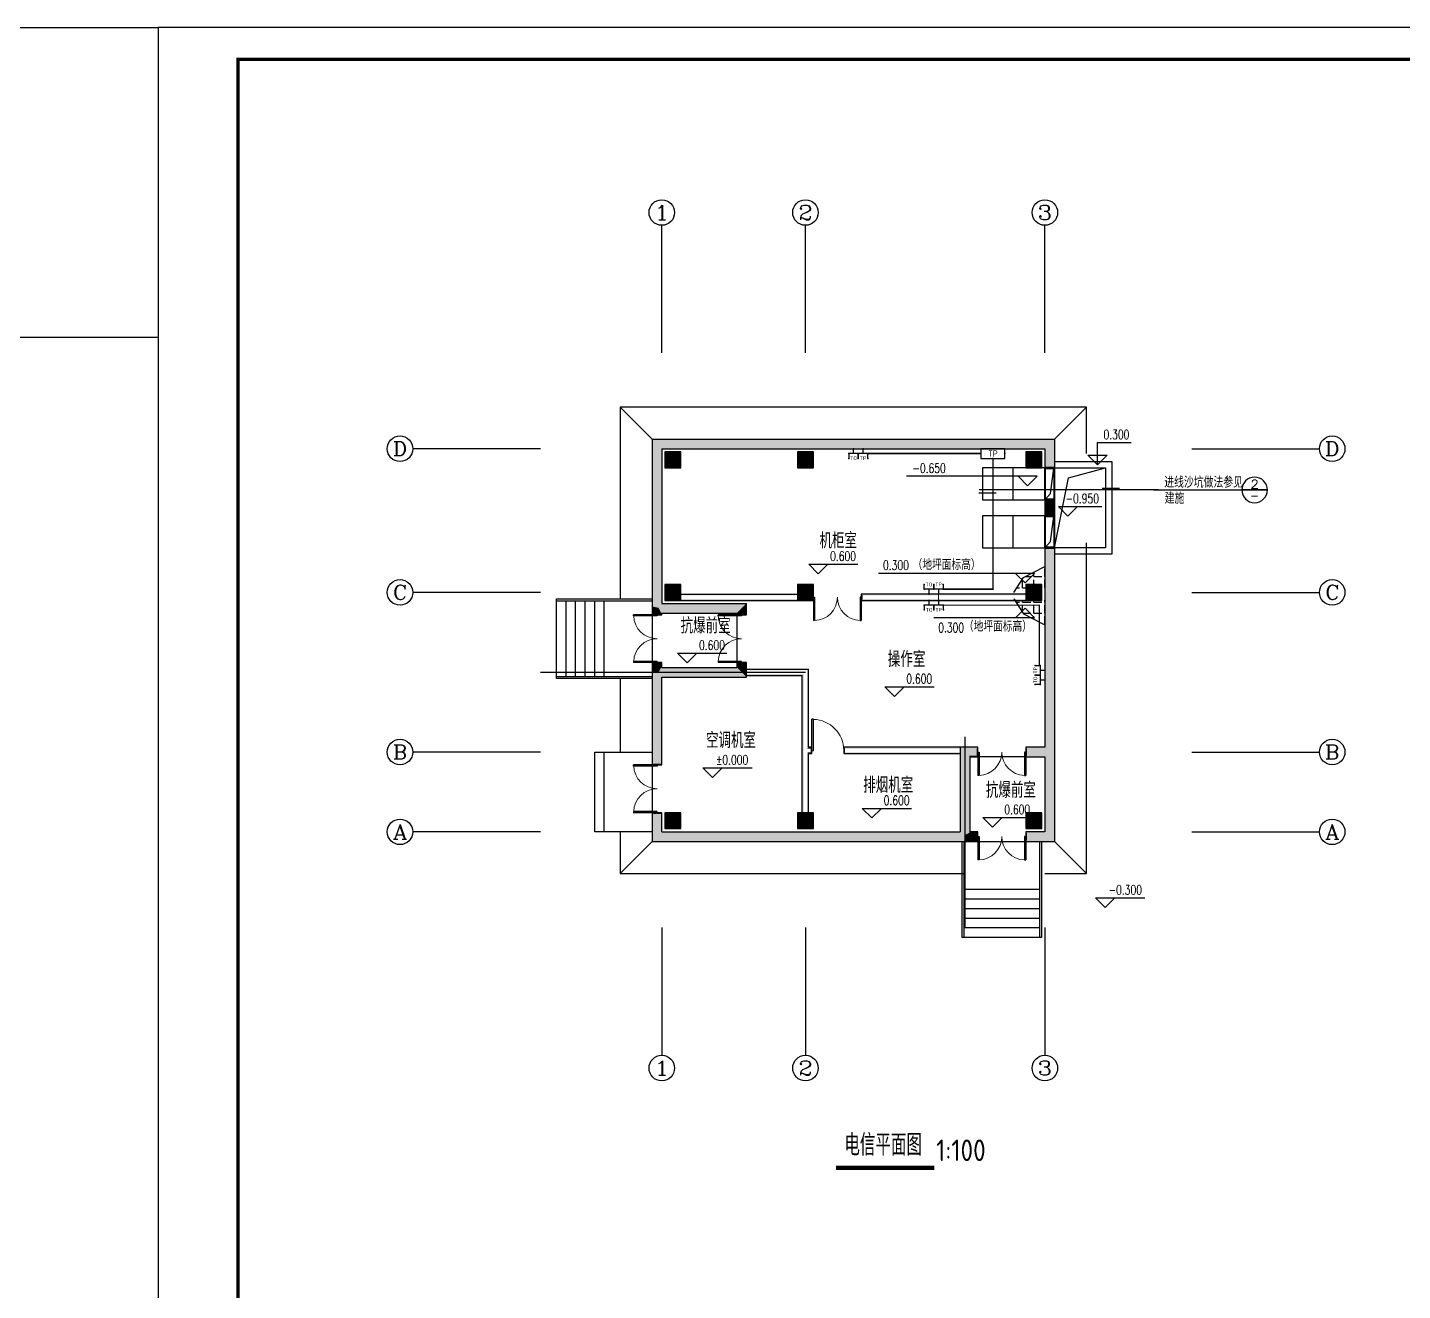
# Model space of a CAD drawing. Extents: x 5279878 to 5976284, y -275259 to -27697.
# Drawn here: x 5758421 to 5801491, y -231683 to -192120 of the extents above; entities that cross this region are included whole.
import ezdxf
from ezdxf.enums import TextEntityAlignment as Align

# ---------------------------------------------------------------- set-up
doc = ezdxf.new("R2010")
doc.units = 0
doc.header["$LTSCALE"] = 1000
doc.header["$MEASUREMENT"] = 0
doc.layers.get('0').update_dxf_attribs({"linetype": 'CONTINUOUS'})
for name, color, linetype in [('AXIS_TEXT', 7, 'CONTINUOUS'), ('DIM_SYMB', 3, 'CONTINUOUS'), ('EQUIP-箱柜', 3, 'CONTINUOUS'), ('EQUIP-通讯', 3, 'CONTINUOUS'), ('PUB_HATCH', 8, 'CONTINUOUS'), ('PUB_TEXT', 7, 'CONTINUOUS'), ('PUB_TITLE', 4, 'CONTINUOUS'), ('WALL', 2, 'CONTINUOUS'), ('WIRE-通讯', 4, 'CONTINUOUS'), ('建筑底图', 251, 'CONTINUOUS')]:
    doc.layers.add(name, color=color, linetype=linetype)
doc.styles.add('_HZTXT', font='txt.shx', dxfattribs={"width": 0.8, "bigfont": 'HZTXT.shx'})
doc.styles.add('_TCH_AXIS', font='COMPLEX', dxfattribs={"bigfont": 'GBCBIG'})
doc.styles.add('_TCH_DIM', font='SIMPLEX', dxfattribs={"bigfont": 'GBCBIG'})
doc.styles.add('_TEL_DIM', font='sceie.shx', dxfattribs={"width": 0.8, "height": 3.5, "bigfont": 'sceic.shx'})
doc.styles.add('COMP', font='COMPLEX', dxfattribs={"bigfont": 'hztxt'})
doc.styles.add('COMPLEX', font='COMPLEX')
doc.styles.get("Standard").update_dxf_attribs({"font": 'GBENOR', "bigfont": 'GBCBIG'})

# ---------------------------------------------------------------- blocks, each defined once
blk = doc.blocks.new('$equip$00001847')
for p, q in [((-0.5, 0.5), (-0.5, 1)), ((0.5, 0.5), (-0.5, 0.5)), ((0, 0.5), (0, 0)), ((0.5, 1), (0.5, 0.5))]:
    blk.add_line(p, q)
for p in [(-0.5, 1), (-0.5, 0.5), (0, 0), (0.5, 1), (0.5, 0.5)]:
    blk.add_point(p)
at = {"color": 7, "style": '_TEL_DIM'}
blk.add_attdef('$TEXT$', text='', height=0.4, dxfattribs=at).set_placement((0, 1), align=Align.MIDDLE_CENTER)
at = {"color": 7, "style": '_TEL_DIM', "flags": 1}
blk.add_attdef('A', text='', height=0.00002, dxfattribs=at).set_placement((0, 0), align=Align.MIDDLE_CENTER)
blk = doc.blocks.new('$equip$00001867')
for p, q in [((-0.5, 0.5), (-0.5, 1)), ((0.5, 0.5), (-0.5, 0.5)), ((0, 0.5), (0, 0)), ((0.5, 1), (0.5, 0.5))]:
    blk.add_line(p, q)
for p in [(-0.5, 1), (-0.5, 0.5), (0, 0), (0.5, 1), (0.5, 0.5)]:
    blk.add_point(p)
at = {"color": 7, "style": '_TEL_DIM'}
blk.add_attdef('$TEXT$', text='', height=0.4, dxfattribs=at).set_placement((0, 1), align=Align.MIDDLE_CENTER)
at = {"color": 7, "style": '_TEL_DIM', "flags": 1}
blk.add_attdef('A', text='', height=0.00002, dxfattribs=at).set_placement((0, 0), align=Align.MIDDLE_CENTER)
blk = doc.blocks.new('$equip$00002923')
for p, q in [((0.75, 0.6), (-0.75, 0.6)), ((-0.75, 0.6), (-0.75, 0)), ((-0.75, 0), (0.75, 0)), ((0.75, 0), (0.75, 0.6))]:
    blk.add_line(p, q)
at = {"const_width": 0.04}
blk.add_lwpolyline([(-0.75, 0.6), (-0.75, 0), (0.75, 0), (0.75, 0.6), (-0.75, 0.6), (-0.75, 0)], dxfattribs=at)
for p in [(-0.75, 0.3), (0, 0.6), (0, 0), (0.75, 0.3)]:
    blk.add_point(p)
at = {"color": 7, "style": '_TEL_DIM'}
blk.add_attdef('$TEXT$', text='', height=0.4, dxfattribs=at).set_placement((0, 0.3), align=Align.MIDDLE_CENTER)
at = {"color": 7, "style": '_TEL_DIM', "flags": 1}
for tag in ['A', 'REMARK']:
    blk.add_attdef(tag, text='', height=0.00002, dxfattribs=at).set_placement((0, 0), align=Align.MIDDLE_CENTER)
blk = doc.blocks.new('_INDEX')
blk.add_line((-0.5, 0), (0.5, 0))
blk.add_circle((0, 0), 0.5)
at = {"style": 'COMP'}
for tag, width, p, p2 in [('1', 2.333333, (-0.17, 0.05), (0.17, 0.05)), ('-', 1.166667, (-0.17, -0.39), (0.17, -0.39))]:
    blk.add_attdef(tag, text='', height=0.34, dxfattribs=dict(at, width=width)).set_placement(p, p2, align=Align.FIT)
blk = doc.blocks.new('$DorLib2D$00000002')
for p, q in [((-0.5, 0), (-0.5, 0.4875)), ((-0.475, 0.4875), (-0.5, 0.4875)), ((-0.475, 0), (-0.475, 0.4875)), ((0.475, 0), (0.475, 0.4875)), ((0.475, 0.4875), (0.5, 0.4875)), ((0.5, 0), (0.5, 0.4875)), ((-0.5, 0), (-0.475, 0)), ((0.5, 0), (0.475, 0))]:
    blk.add_line(p, q)
at = {"lineweight": 13}
for centre, start, end in [((-0.4875, 0), 0, 88.53072), ((0.4875, 0), 91.46928, 180)]:
    blk.add_arc(centre, 0.4875, start, end, dxfattribs=at)
blk = doc.blocks.new('$DorLib2D$00000001')
for p, q in [((0.45, 0.975), (0.5, 0.975)), ((0.45, 0), (0.45, 0.975)), ((0.5, 0), (0.5, 0.975)), ((0.5, 0), (0.45, 0))]:
    blk.add_line(p, q)
at = {"lineweight": 13}
blk.add_arc((0.475, 0), 0.975, 91.4693, 180, dxfattribs=at)
blk = doc.blocks.new('_FZH')
blk.add_lwpolyline([(-0.5, -0.5), (0.5, -0.5), (0.5, 0.5), (-0.5, 0.5)], close=True)
at = {"layer": 'PUB_HATCH'}
blk.add_solid([(-0.5, -0.5), (0.5, -0.5), (-0.5, 0.5), (0.5, 0.5)], dxfattribs=at)
blk = doc.blocks.new('_AXISO')
blk.add_circle((0, 0), 0.5)
at = {"layer": 'AXIS_TEXT', "style": 'COMPLEX', "width": 1.041667}
blk.add_attdef('A', text='', height=0.56, dxfattribs=at).set_placement((-0.25, -0.28), (0.25, -0.28), align=Align.FIT)

msp = doc.modelspace()

# ---------------------------------------------------------------- hatches: boundary and pattern name
at = {"layer": '建筑底图'}
for points in [[(5778289.2, -205315.9), (5777989.2, -205015.9), (5777989.2, -210265.9), (5778029.2, -210265.9), (5778189.2, -210299.2), (5778249.2, -210205.9), (5778289.2, -210165.9)], [(5777989.2, -205015.9), (5777989.2, -210265.9), (5778029.2, -210265.9), (5778029.2, -205055.9)], [(5777989.2, -205015.9), (5778289.2, -205315.9), (5790289.2, -205315.9), (5790589.2, -205015.9)], [(5777989.2, -205015.9), (5790589.2, -205015.9), (5790549.2, -205055.9), (5778029.2, -205055.9)], [(5778289.2, -205315.9), (5778289.2, -210165.9), (5778249.2, -210205.9), (5778249.2, -205275.9)], [(5778289.2, -205315.9), (5790289.2, -205315.9), (5790329.2, -205275.9), (5778249.2, -205275.9)], [(5778889.2, -205415.9), (5778389.2, -205415.9), (5778429.2, -205455.9), (5778849.2, -205455.9)], [(5778389.2, -205415.9), (5778389.2, -205915.9), (5778429.2, -205875.9), (5778429.2, -205455.9)], [(5778889.2, -205915.9), (5778889.2, -205415.9), (5778849.2, -205455.9), (5778849.2, -205875.9)], [(5783039.2, -205415.9), (5782539.2, -205415.9), (5782579.2, -205455.9), (5782999.2, -205455.9)], [(5782539.2, -205415.9), (5782539.2, -205915.9), (5782579.2, -205875.9), (5782579.2, -205455.9)], [(5783039.2, -205915.9), (5783039.2, -205415.9), (5782999.2, -205455.9), (5782999.2, -205875.9)], [(5790189.2, -205415.9), (5789689.2, -205415.9), (5789729.2, -205455.9), (5790149.2, -205455.9)], [(5789689.2, -205415.9), (5789689.2, -205915.9), (5789729.2, -205875.9), (5789729.2, -205455.9)], [(5790189.2, -205915.9), (5790189.2, -205415.9), (5790149.2, -205455.9), (5790149.2, -205875.9)], [(5790589.2, -205015.9), (5790289.2, -205315.9), (5790289.2, -205915.7), (5790589.2, -205915.7)], [(5790289.2, -205315.9), (5790289.2, -205915.7), (5790329.2, -205915.7), (5790329.2, -205275.9)], [(5790589.2, -205015.9), (5790589.2, -205915.7), (5790549.2, -205915.7), (5790549.2, -205055.9)], [(5778389.2, -205915.9), (5778889.2, -205915.9), (5778849.2, -205875.9), (5778429.2, -205875.9)], [(5782539.2, -205915.9), (5783039.2, -205915.9), (5782999.2, -205875.9), (5782579.2, -205875.9)], [(5789689.2, -205915.9), (5790189.2, -205915.9), (5790149.2, -205875.9), (5789729.2, -205875.9)], [(5790589.2, -205915.7), (5790289.2, -205915.7), (5790289.2, -205875.7), (5790589.2, -205875.7)], [(5790589.2, -206915.7), (5790289.2, -206915.7), (5790289.2, -207415.7), (5790589.2, -207415.7)], [(5790289.2, -206915.7), (5790289.2, -207415.7), (5790329.2, -207415.7), (5790329.2, -206915.7)], [(5790589.2, -206915.7), (5790289.2, -206915.7), (5790289.2, -206955.7), (5790589.2, -206955.7)], [(5790589.2, -206915.7), (5790589.2, -207415.7), (5790549.2, -207415.7), (5790549.2, -206915.7)], [(5790589.2, -207415.7), (5790289.2, -207415.7), (5790289.2, -207375.7), (5790589.2, -207375.7)], [(5790589.2, -208415.7), (5790289.2, -208415.7), (5790289.2, -214666.2), (5790329.2, -214706.2), (5790389.2, -214799.5), (5790549.2, -214766.2), (5790589.2, -214766.2)], [(5790289.2, -208415.7), (5790289.2, -214666.2), (5790329.2, -214706.2), (5790329.2, -208415.7)], [(5790589.2, -208415.7), (5790289.2, -208415.7), (5790289.2, -208455.7), (5790589.2, -208455.7)], [(5790589.2, -208415.7), (5790589.2, -214766.2), (5790549.2, -214766.2), (5790549.2, -208415.7)], [(5778889.2, -209565.9), (5778389.2, -209565.9), (5778429.2, -209605.9), (5778849.2, -209605.9)], [(5778389.2, -209565.9), (5778389.2, -210065.9), (5778429.2, -210025.9), (5778429.2, -209605.9)], [(5778889.2, -210065.9), (5778889.2, -209565.9), (5778849.2, -209605.9), (5778849.2, -210025.9)], [(5783039.2, -209565.9), (5782539.2, -209565.9), (5782579.2, -209605.9), (5782999.2, -209605.9)], [(5782539.2, -209565.9), (5782539.2, -210065.9), (5782579.2, -210025.9), (5782579.2, -209605.9)], [(5783039.2, -210065.9), (5783039.2, -209565.9), (5782999.2, -209605.9), (5782999.2, -210025.9)], [(5790189.2, -209565.9), (5789689.2, -209565.9), (5789729.2, -209605.9), (5790149.2, -209605.9)], [(5789689.2, -209565.9), (5789689.2, -210065.9), (5789729.2, -210025.9), (5789729.2, -209605.9)], [(5790189.2, -210065.9), (5790189.2, -209565.9), (5790149.2, -209605.9), (5790149.2, -210025.9)], [(5778189.2, -210299.2), (5778249.2, -210425.9), (5778289.2, -210465.9), (5780639.2, -210465.9), (5780939.2, -210165.9), (5778289.2, -210165.9), (5778249.2, -210205.9)], [(5778289.2, -210165.9), (5780939.2, -210165.9), (5780899.2, -210205.9), (5778249.2, -210205.9)], [(5778389.2, -210065.9), (5778889.2, -210065.9), (5778849.2, -210025.9), (5778429.2, -210025.9)], [(5782539.2, -209905.9), (5782539.2, -209865.9), (5778889.2, -209865.9), (5778889.2, -209905.9)], [(5782539.2, -210065.9), (5782539.2, -210025.9), (5778889.2, -210025.9), (5778889.2, -210065.9)], [(5780939.2, -210165.9), (5780639.2, -210465.9), (5780639.2, -210515.3), (5780939.2, -210515.3)], [(5780939.2, -210515.3), (5780939.2, -210165.9), (5780899.2, -210205.9), (5780899.2, -210475.3)], [(5782539.2, -210065.9), (5783039.2, -210065.9), (5782999.2, -210025.9), (5782579.2, -210025.9)], [(5789689.2, -209905.9), (5789689.2, -209865.9), (5784539.2, -209865.9), (5784579.2, -209905.9)], [(5784539.2, -209865.9), (5784539.2, -210065.9), (5784579.2, -210025.9), (5784579.2, -209905.9)], [(5789689.2, -210065.9), (5789689.2, -210025.9), (5784579.2, -210025.9), (5784539.2, -210065.9)], [(5789689.2, -210065.9), (5790189.2, -210065.9), (5790149.2, -210025.9), (5789729.2, -210025.9)], [(5778029.2, -210265.9), (5777989.2, -210265.9), (5777989.2, -210515.9), (5778289.2, -210515.9), (5778289.2, -210465.9), (5778249.2, -210425.9), (5778189.2, -210299.2)], [(5777989.2, -210265.9), (5777989.2, -210515.9), (5778029.2, -210475.9), (5778029.2, -210265.9)], [(5777989.2, -210515.9), (5778289.2, -210515.9), (5778249.2, -210475.9), (5778029.2, -210475.9)], [(5778289.2, -210515.9), (5778289.2, -210465.9), (5778249.2, -210425.9), (5778249.2, -210475.9)], [(5778289.2, -210465.9), (5780639.2, -210465.9), (5780679.2, -210425.9), (5778249.2, -210425.9)], [(5780639.2, -210465.9), (5780639.2, -210515.3), (5780679.2, -210475.3), (5780679.2, -210425.9)], [(5780639.2, -210515.3), (5780939.2, -210515.3), (5780899.2, -210475.3), (5780679.2, -210475.3)], [(5778249.2, -212205.9), (5778289.2, -212165.9), (5778289.2, -212015.9), (5777989.2, -212015.9), (5777989.2, -212315.9), (5778189.2, -212315.9)], [(5778289.2, -212015.9), (5777989.2, -212015.9), (5778029.2, -212055.9), (5778249.2, -212055.9)], [(5777989.2, -212015.9), (5777989.2, -212315.9), (5778029.2, -212315.9), (5778029.2, -212055.9)], [(5778189.2, -212315.9), (5777989.2, -212315.9), (5777989.2, -215215.9), (5778289.2, -215215.9), (5778289.2, -212465.9), (5778249.2, -212425.9)], [(5777989.2, -212315.9), (5777989.2, -215215.9), (5778029.2, -215175.9), (5778029.2, -212315.9)], [(5778189.2, -212315.9), (5778249.2, -212425.9), (5778289.2, -212465.9), (5780939.2, -212465.9), (5780639.2, -212165.9), (5778289.2, -212165.9), (5778249.2, -212205.9)], [(5778289.2, -212165.9), (5778289.2, -212015.9), (5778249.2, -212055.9), (5778249.2, -212205.9)], [(5778289.2, -212165.9), (5780639.2, -212165.9), (5780679.2, -212205.9), (5778249.2, -212205.9)], [(5780639.2, -212165.9), (5780939.2, -212465.9), (5780939.2, -212015.3), (5780639.2, -212015.3)], [(5780939.2, -212015.3), (5780639.2, -212015.3), (5780679.2, -212055.3), (5780899.2, -212055.3)], [(5780639.2, -212015.3), (5780639.2, -212165.9), (5780679.2, -212205.9), (5780679.2, -212055.3)], [(5780939.2, -212465.9), (5780939.2, -212015.3), (5780899.2, -212055.3), (5780899.2, -212425.9)], [(5780939.2, -212215.9), (5782889.2, -212215.9), (5782849.2, -212255.9), (5780939.2, -212255.9)], [(5782889.2, -214666.2), (5782889.2, -212215.9), (5782849.2, -212255.9), (5782849.2, -214706.2)], [(5778289.2, -215215.9), (5778289.2, -212465.9), (5778249.2, -212425.9), (5778249.2, -215175.9)], [(5778289.2, -212465.9), (5780939.2, -212465.9), (5780899.2, -212425.9), (5778249.2, -212425.9)], [(5780939.2, -212415.9), (5782689.2, -212415.9), (5782729.2, -212375.9), (5780939.2, -212375.9)], [(5782689.2, -214766.2), (5782689.2, -212415.9), (5782729.2, -212375.9), (5782729.2, -214766.2)], [(5782689.2, -216715.9), (5782729.2, -216715.9), (5782729.2, -214766.2), (5782689.2, -214766.2)], [(5782989.2, -214666.2), (5782889.2, -214666.2), (5782849.2, -214706.2), (5782949.2, -214706.2)], [(5782849.2, -216715.9), (5782889.2, -216715.9), (5782889.2, -214866.2), (5782849.2, -214826.2)], [(5782889.2, -214866.2), (5782989.2, -214866.2), (5782949.2, -214826.2), (5782849.2, -214826.2)], [(5782989.2, -214866.2), (5782989.2, -214666.2), (5782949.2, -214706.2), (5782949.2, -214826.2)], [(5787639.2, -214666.2), (5783989.2, -214666.2), (5784029.2, -214706.2), (5787639.2, -214706.2)], [(5783989.2, -214666.2), (5783989.2, -214866.2), (5784029.2, -214826.2), (5784029.2, -214706.2)], [(5783989.2, -214866.2), (5787639.2, -214866.2), (5787639.2, -214826.2), (5784029.2, -214826.2)], [(5787939.2, -214966.2), (5787639.2, -214666.2), (5787639.2, -217315.9), (5787679.2, -217355.9), (5787789.2, -217415.9), (5787899.2, -217355.9), (5787939.2, -217315.9)], [(5787639.2, -214666.2), (5787639.2, -217315.9), (5787679.2, -217355.9), (5787679.2, -214706.2)], [(5787639.2, -214666.2), (5787939.2, -214966.2), (5788189.5, -214966.2), (5788189.5, -214666.2)], [(5788189.5, -214666.2), (5787639.2, -214666.2), (5787679.2, -214706.2), (5788149.5, -214706.2)], [(5788189.5, -214966.2), (5788189.5, -214666.2), (5788149.5, -214706.2), (5788149.5, -214926.2)], [(5790329.2, -214706.2), (5790289.2, -214666.2), (5789689.5, -214666.2), (5789689.5, -214966.2), (5790289.2, -214966.2), (5790329.2, -214926.2), (5790389.2, -214799.5)], [(5790289.2, -214666.2), (5789689.5, -214666.2), (5789729.5, -214706.2), (5790329.2, -214706.2)], [(5789689.5, -214666.2), (5789689.5, -214966.2), (5789729.5, -214926.2), (5789729.5, -214706.2)], [(5790389.2, -214799.5), (5790329.2, -214926.2), (5790289.2, -214966.2), (5790289.2, -217315.9), (5790589.2, -217615.9), (5790589.2, -214766.2), (5790549.2, -214766.2)], [(5790589.2, -214766.2), (5790589.2, -217615.9), (5790549.2, -217575.9), (5790549.2, -214766.2)], [(5777989.2, -215215.9), (5778289.2, -215215.9), (5778249.2, -215175.9), (5778029.2, -215175.9)], [(5787939.2, -214966.2), (5787939.2, -217315.9), (5787899.2, -217355.9), (5787899.2, -214926.2)], [(5787939.2, -214966.2), (5788189.5, -214966.2), (5788149.5, -214926.2), (5787899.2, -214926.2)], [(5789689.5, -214966.2), (5790289.2, -214966.2), (5790329.2, -214926.2), (5789729.5, -214926.2)], [(5790289.2, -214966.2), (5790289.2, -217315.9), (5790329.2, -217355.9), (5790329.2, -214926.2)], [(5777989.2, -217615.9), (5778289.2, -217315.9), (5778289.2, -216715.9), (5777989.2, -216715.9)], [(5778289.2, -216715.9), (5777989.2, -216715.9), (5778029.2, -216755.9), (5778249.2, -216755.9)], [(5777989.2, -216715.9), (5777989.2, -217615.9), (5778029.2, -217575.9), (5778029.2, -216755.9)], [(5778289.2, -217315.9), (5778289.2, -216715.9), (5778249.2, -216755.9), (5778249.2, -217355.9)], [(5778389.2, -216715.9), (5778389.2, -217215.9), (5778429.2, -217175.9), (5778429.2, -216755.9)], [(5778889.2, -216715.9), (5778389.2, -216715.9), (5778429.2, -216755.9), (5778849.2, -216755.9)], [(5778889.2, -217215.9), (5778889.2, -216715.9), (5778849.2, -216755.9), (5778849.2, -217175.9)], [(5782539.2, -216715.9), (5782539.2, -217215.9), (5782579.2, -217175.9), (5782579.2, -216755.9)], [(5783039.2, -216715.9), (5782539.2, -216715.9), (5782579.2, -216755.9), (5782999.2, -216755.9)], [(5783039.2, -217215.9), (5783039.2, -216715.9), (5782999.2, -216755.9), (5782999.2, -217175.9)], [(5790189.2, -216715.9), (5789689.2, -216715.9), (5789729.2, -216755.9), (5790149.2, -216755.9)], [(5789689.2, -216715.9), (5789689.2, -217215.9), (5789729.2, -217175.9), (5789729.2, -216755.9)], [(5790189.2, -217215.9), (5790189.2, -216715.9), (5790149.2, -216755.9), (5790149.2, -217175.9)], [(5778289.2, -217315.9), (5777989.2, -217615.9), (5787789.2, -217615.9), (5787789.2, -217415.9), (5787679.2, -217355.9), (5787639.2, -217315.9)], [(5778289.2, -217315.9), (5787639.2, -217315.9), (5787679.2, -217355.9), (5778249.2, -217355.9)], [(5778389.2, -217215.9), (5778889.2, -217215.9), (5778849.2, -217175.9), (5778429.2, -217175.9)], [(5782539.2, -217215.9), (5783039.2, -217215.9), (5782999.2, -217175.9), (5782579.2, -217175.9)], [(5787789.2, -217415.9), (5787789.2, -217615.9), (5788189.5, -217615.9), (5788189.5, -217315.9), (5787939.2, -217315.9), (5787899.2, -217355.9)], [(5788189.5, -217315.9), (5787939.2, -217315.9), (5787899.2, -217355.9), (5788149.5, -217355.9)], [(5788189.5, -217615.9), (5788189.5, -217315.9), (5788149.5, -217355.9), (5788149.5, -217575.9)], [(5789689.2, -217215.9), (5790189.2, -217215.9), (5790149.2, -217175.9), (5789729.2, -217175.9)], [(5790589.2, -217615.9), (5790289.2, -217315.9), (5789689.5, -217315.9), (5789689.5, -217615.9)], [(5790289.2, -217315.9), (5789689.5, -217315.9), (5789729.5, -217355.9), (5790329.2, -217355.9)], [(5789689.5, -217315.9), (5789689.5, -217615.9), (5789729.5, -217575.9), (5789729.5, -217355.9)], [(5777989.2, -217615.9), (5787789.2, -217615.9), (5787789.2, -217575.9), (5778029.2, -217575.9)], [(5787789.2, -217615.9), (5788189.5, -217615.9), (5788149.5, -217575.9), (5787789.2, -217575.9)], [(5789689.5, -217615.9), (5790589.2, -217615.9), (5790549.2, -217575.9), (5789729.5, -217575.9)]]:
    msp.add_hatch(color=256, dxfattribs=at).paths.add_polyline_path(points)
h = msp.add_hatch(dxfattribs=at)
h.set_pattern_fill('ANGLE', color=256, scale=100, style=0)
h.set_pattern_definition([(0, (3385352.76, 613859.67), (0, 349.25), [254, -95.25]), (90, (3385352.76, 613859.67), (-349.25, 2e-14), [254, -95.25])])
h.paths.add_polyline_path([(5790289.2, -209003.6), (5789622.2, -209350), (5789341.6, -209771.3), (5790289.2, -209771.3)])
h = msp.add_hatch(dxfattribs=at)
h.set_pattern_fill('ANGLE', color=256, scale=100, style=0)
h.set_pattern_definition([(0, (3385352.76, 607826.15), (0, 349.25), [254, -95.25]), (90, (3385352.76, 607826.15), (-349.25, 2e-14), [254, -95.25])])
h.paths.add_polyline_path([(5790289.2, -210060.5), (5790289.2, -210828.2), (5789622.2, -210481.8), (5789341.6, -210060.5)])

# ---------------------------------------------------------------- linework, layer by layer
at = {"layer": 'DIM_SYMB', "const_width": 140}
msp.add_lwpolyline([(5783745.1, -227840.5), (5786827.5, -227840.5)], dxfattribs=at)
at = {"layer": 'PUB_TITLE', "color": 4}
msp.add_lwpolyline([(5762511.4, -251519.8), (5846611.4, -251519.8), (5846611.4, -192119.8), (5762511.4, -192119.8)], close=True, dxfattribs=at)
at = {"layer": 'PUB_TITLE', "color": 4, "const_width": 100}
msp.add_lwpolyline([(5765011.4, -250519.8), (5845611.4, -250519.8), (5845611.4, -193119.8), (5765011.4, -193119.8)], close=True, dxfattribs=at)
at = {"layer": 'WALL', "color": 1, "ltscale": 10}
msp.add_lwpolyline([(5749779.7, -192119.8), (5762511.4, -192119.8), (5762511.4, -201834.9), (5749779.7, -201834.9)], close=True, dxfattribs=at)
at = {"layer": 'WIRE-通讯', "linetype": 'Continuous'}
for points, const_width in [([(5788285.7, -205465.9), (5784744.3, -205465.6)], 47.1), ([(5786957.6, -210092), (5786957.6, -209865.9)], 35)]:
    msp.add_lwpolyline(points, dxfattribs=dict(at, const_width=const_width))
for points in [[(5787107.6, -209716.2, 47.1, 47.1, 0), (5788664.7, -209716.2, 35, 35, 0), (5788664.7, -205615.9, 35, 35, 0)], [(5790115.8, -212105.2, 47.1, 47.1, 0), (5790115.8, -210215.6, 35, 35, 0), (5787112.7, -210215.6, 35, 35, 0)]]:
    msp.add_lwpolyline(points, format="xyseb", dxfattribs=at)
at = {"layer": '建筑底图'}
for p, q in [((5778289.2, -202315.9), (5778289.2, -198315.9)), ((5782789.2, -202315.9), (5782789.2, -198315.9)), ((5790289.2, -202315.9), (5790289.2, -198315.9)), ((5776989.2, -204015.9), (5777989.2, -205015.9)), ((5791589.2, -204015.9), (5790589.2, -205015.9)), ((5774489.2, -205315.9), (5770489.2, -205315.9)), ((5777989.2, -205015.9), (5777989.2, -210265.9)), ((5777989.2, -205015.9), (5790589.2, -205015.9)), ((5778289.2, -205315.9), (5778289.2, -210165.9)), ((5778289.2, -205315.9), (5790289.2, -205315.9)), ((5790289.2, -205315.9), (5790289.2, -205915.7)), ((5790589.2, -205015.9), (5790589.2, -205915.7)), ((5791937.4, -205821.6), (5791937.4, -205121.6)), ((5791937.4, -205121.6), (5792994.7, -205121.6)), ((5794889.2, -205315.9), (5798889.2, -205315.9)), ((5791937.4, -205821.6), (5791637.4, -205521.6)), ((5791637.4, -205521.6), (5792237.4, -205521.6)), ((5791937.4, -205821.6), (5792237.4, -205521.6)), ((5790049, -206177.4), (5785951.1, -206177.4)), ((5789749, -206477.4), (5789449, -206177.4)), ((5789749, -206477.4), (5790049, -206177.4)), ((5790589.2, -205915.7), (5790289.2, -205915.7)), ((5793848.3, -206604.9), (5788227.5, -206604.9)), ((5793704.8, -206604.9), (5797259, -206604.9)), ((5790289.2, -206915.7), (5790289.2, -207415.7)), ((5790589.2, -206915.7), (5790289.2, -206915.7)), ((5790589.2, -206915.7), (5790589.2, -207415.7)), ((5791010.8, -207426.6), (5790710.8, -207126.6)), ((5790710.8, -207126.6), (5792068.1, -207126.6)), ((5791010.8, -207426.6), (5791310.8, -207126.6)), ((5790589.2, -207415.7), (5790289.2, -207415.7)), ((5790289.2, -208415.7), (5790289.2, -214666.2)), ((5790589.2, -208415.7), (5790289.2, -208415.7)), ((5790589.2, -208415.7), (5790589.2, -214766.2)), ((5783191.6, -209231.4), (5782891.6, -208931.4)), ((5782891.6, -208931.4), (5784431.8, -208931.4)), ((5783191.6, -209231.4), (5783491.6, -208931.4)), ((5789967.5, -209218.3), (5785081.7, -209218.3)), ((5789667.5, -209518.3), (5789367.5, -209218.3)), ((5789667.5, -209518.3), (5789967.5, -209218.3)), ((5774489.2, -209815.9), (5770489.2, -209815.9)), ((5775289.2, -212455.8), (5775289.2, -210075.8)), ((5775589.2, -212455.8), (5775589.2, -210075.8)), ((5775889.2, -212455.8), (5775889.2, -210075.8)), ((5776189.2, -212455.8), (5776189.2, -210075.8)), ((5776489.2, -212455.8), (5776489.2, -210075.8)), ((5778289.2, -210165.9), (5780939.2, -210165.9)), ((5778889.2, -209865.9), (5782539.2, -209865.9)), ((5778889.2, -210065.9), (5782539.2, -210065.9)), ((5780939.2, -210515.3), (5780939.2, -210165.9)), ((5789689.2, -209865.9), (5784539.2, -209865.9)), ((5784539.2, -209865.9), (5784539.2, -210065.9)), ((5784539.2, -210065.9), (5789689.2, -210065.9)), ((5794889.2, -209815.9), (5798889.2, -209815.9)), ((5777989.2, -210265.9), (5777989.2, -210515.9)), ((5777989.2, -210515.9), (5778289.2, -210515.9)), ((5777989.2, -210515.9), (5777989.2, -212015.9)), ((5778289.2, -210515.9), (5778289.2, -210465.9)), ((5778289.2, -210465.9), (5780639.2, -210465.9)), ((5780639.2, -210465.9), (5780639.2, -210515.3)), ((5780639.2, -210515.3), (5780939.2, -210515.3)), ((5780639.2, -210515.3), (5780639.2, -212015.3)), ((5789967.5, -210613.5), (5786809.2, -210613.5)), ((5789667.5, -210313.5), (5789367.5, -210613.5)), ((5789667.5, -210313.5), (5789967.5, -210613.5)), ((5779085.6, -212021.6), (5778785.6, -211721.6)), ((5778785.6, -211721.6), (5780325.9, -211721.6)), ((5779085.6, -212021.6), (5779385.6, -211721.6)), ((5774489.2, -212315.9), (5782789.2, -212315.9)), ((5778289.2, -212015.9), (5777989.2, -212015.9)), ((5777989.2, -212015.9), (5777989.2, -212315.9)), ((5777989.2, -212315.9), (5777989.2, -215215.9)), ((5778289.2, -212165.9), (5778289.2, -212015.9)), ((5778289.2, -212165.9), (5780639.2, -212165.9)), ((5780939.2, -212015.3), (5780639.2, -212015.3)), ((5780639.2, -212015.3), (5780639.2, -212165.9)), ((5780939.2, -212465.9), (5780939.2, -212015.3)), ((5780939.2, -212215.9), (5782889.2, -212215.9)), ((5782889.2, -214666.2), (5782889.2, -212215.9)), ((5778289.2, -215215.9), (5778289.2, -212465.9)), ((5778289.2, -212465.9), (5780939.2, -212465.9)), ((5780939.2, -212415.9), (5782689.2, -212415.9)), ((5782689.2, -214766.2), (5782689.2, -212415.9)), ((5785577.7, -213072.8), (5785277.7, -212772.8)), ((5785277.7, -212772.8), (5786817.9, -212772.8)), ((5785577.7, -213072.8), (5785877.7, -212772.8)), ((5787789.5, -220315.9), (5787789.5, -214338.3)), ((5774489.2, -214815.9), (5770489.2, -214815.9)), ((5776489.2, -217315.9), (5776489.2, -214815.9)), ((5782689.2, -216715.9), (5782689.2, -214766.2)), ((5782989.2, -214666.2), (5782889.2, -214666.2)), ((5782889.2, -216715.9), (5782889.2, -214866.2)), ((5782889.2, -214866.2), (5782989.2, -214866.2)), ((5782989.2, -214866.2), (5782989.2, -214666.2)), ((5787639.2, -214666.2), (5783989.2, -214666.2)), ((5783989.2, -214666.2), (5783989.2, -214866.2)), ((5783989.2, -214866.2), (5787639.2, -214866.2)), ((5787639.2, -214666.2), (5787639.2, -217315.9)), ((5788189.5, -214666.2), (5787639.2, -214666.2)), ((5787789.2, -220315.9), (5787789.2, -214815.9)), ((5788189.5, -214966.2), (5788189.5, -214666.2)), ((5790289.2, -214666.2), (5789689.5, -214666.2)), ((5789689.5, -214666.2), (5789689.5, -214966.2)), ((5790589.2, -214766.2), (5790589.2, -217615.9)), ((5794889.2, -214815.9), (5798889.2, -214815.9)), ((5777989.2, -215215.9), (5777989.2, -216715.9)), ((5777989.2, -215215.9), (5778289.2, -215215.9)), ((5779879.2, -215611.5), (5779579.2, -215311.5)), ((5779579.2, -215311.5), (5781119.4, -215311.5)), ((5779879.2, -215611.5), (5780179.2, -215311.5)), ((5787939.2, -214966.2), (5787939.2, -217315.9)), ((5787939.2, -214966.2), (5788189.5, -214966.2)), ((5789689.5, -214966.2), (5788189.5, -214966.2)), ((5789689.5, -214966.2), (5790289.2, -214966.2)), ((5790289.2, -214966.2), (5790289.2, -217315.9)), ((5784870.6, -216881.5), (5784570.6, -216581.5)), ((5784570.6, -216581.5), (5786110.8, -216581.5)), ((5784870.6, -216881.5), (5785170.6, -216581.5)), ((5778289.2, -216715.9), (5777989.2, -216715.9)), ((5777989.2, -216715.9), (5777989.2, -217615.9)), ((5778289.2, -217315.9), (5778289.2, -216715.9)), ((5788647.8, -217171.6), (5788347.8, -216871.6)), ((5788347.8, -216871.6), (5789888, -216871.6)), ((5788647.8, -217171.6), (5788947.8, -216871.6)), ((5774489.2, -217315.9), (5770489.2, -217315.9)), ((5778289.2, -217315.9), (5787639.2, -217315.9)), ((5788189.5, -217315.9), (5787939.2, -217315.9)), ((5788189.5, -217615.9), (5788189.5, -217315.9)), ((5790289.2, -217315.9), (5789689.5, -217315.9)), ((5789689.5, -217315.9), (5789689.5, -217615.9)), ((5794889.2, -217315.9), (5798889.2, -217315.9)), ((5776989.2, -218615.9), (5777989.2, -217615.9)), ((5777989.2, -217615.9), (5787789.2, -217615.9)), ((5787789.2, -217615.9), (5788189.5, -217615.9)), ((5788189.5, -217615.9), (5789689.5, -217615.9)), ((5789689.5, -217615.9), (5790589.2, -217615.9)), ((5791589.2, -218615.9), (5790589.2, -217615.9)), ((5787749.5, -219115.9), (5790129.5, -219115.9)), ((5787749.5, -219415.9), (5790129.5, -219415.9)), ((5792175.8, -219687.5), (5791875.8, -219387.5)), ((5791875.8, -219387.5), (5793416, -219387.5)), ((5792175.8, -219687.5), (5792475.8, -219387.5)), ((5787749.5, -219715.9), (5790129.5, -219715.9)), ((5787749.5, -220015.9), (5790129.5, -220015.9)), ((5778289.2, -220315.9), (5778289.2, -224315.9)), ((5782789.2, -220315.9), (5782789.2, -224315.9)), ((5787749.5, -220315.9), (5790129.5, -220315.9)), ((5790289.2, -220315.9), (5790289.2, -224315.9))]:
    msp.add_line(p, q, dxfattribs=at)
for points in [[(5791589.2, -205465.7), (5791589.2, -204015.9), (5776989.2, -204015.9), (5776989.2, -210015.3)], [(5790589.2, -205715.7), (5792389.2, -205715.7), (5792389.2, -208615.7), (5790589.2, -208615.7)], [(5789289.2, -205915.7), (5788339.2, -205915.7), (5788339.2, -206915.7), (5789289.2, -206915.7)], [(5790289.2, -205915.7), (5789289.2, -205915.7), (5789289.2, -206915.7), (5790289.2, -206915.7)], [(5790309.2, -206895.7), (5790465.6, -206721.7), (5790569.2, -205935.7)], [(5790589.2, -205915.7), (5792189.2, -205915.7), (5792189.2, -208415.7), (5790589.2, -208415.7)], [(5790589.2, -208415.7), (5791024.5, -206224.1), (5792189.2, -205915.7)], [(5788222.2, -206697.9), (5788764.1, -206697.9)], [(5792081.6, -206547.9), (5792623.6, -206547.9)], [(5789289.2, -207415.7), (5788339.2, -207415.7), (5788339.2, -208415.7), (5789289.2, -208415.7)], [(5790289.2, -207415.7), (5789289.2, -207415.7), (5789289.2, -208415.7), (5790289.2, -208415.7)], [(5790309.2, -208395.7), (5790465.6, -208221.7), (5790569.2, -207435.7)], [(5791589.2, -217315.9), (5791589.2, -208262.7)], [(5789311.9, -209815.9), (5789622.2, -209350), (5790289.2, -209003.6)], [(5777989.2, -212515.8), (5774989.2, -212515.8), (5774989.2, -210015.8), (5777989.2, -210015.8)], [(5774989.2, -210075.8), (5777989.2, -210075.8)], [(5789311.9, -210015.9), (5789622.2, -210481.8), (5790289.2, -210828.2)], [(5777989.2, -212455.8), (5774989.2, -212455.8)], [(5776989.2, -212515.3), (5776989.2, -214815.9)], [(5777989.2, -217315.9), (5776189.2, -217315.9), (5776189.2, -214815.9), (5777989.2, -214815.9)], [(5776989.2, -217315.9), (5776989.2, -218615.9), (5787789.5, -218615.9)], [(5790289.5, -218615.9), (5791589.2, -218615.9), (5791589.2, -217315.6)], [(5787689.5, -217615.9), (5787689.5, -220615.9), (5790189.5, -220615.9), (5790189.5, -217615.9)], [(5787749.5, -217615.9), (5787749.5, -220615.9)], [(5790129.5, -220615.9), (5790129.5, -217615.9)]]:
    msp.add_lwpolyline(points, dxfattribs=at)
for points in [[(5790289.2, -205915.7), (5790589.2, -205915.7), (5790589.2, -206915.7), (5790289.2, -206915.7)], [(5790309.2, -205935.7), (5790569.2, -205935.7), (5790569.2, -206895.7), (5790309.2, -206895.7)], [(5790289.2, -207415.7), (5790589.2, -207415.7), (5790589.2, -208415.7), (5790289.2, -208415.7)], [(5790309.2, -207435.7), (5790569.2, -207435.7), (5790569.2, -208395.7), (5790309.2, -208395.7)]]:
    msp.add_lwpolyline(points, close=True, dxfattribs=at)

# ---------------------------------------------------------------- block references
at = {"layer": 'EQUIP-箱柜', "color": 1, "xscale": 500, "yscale": 500, "zscale": 500}
msp.add_blockref('$equip$00002923', (5788660.7, -205615.9), dxfattribs=at).add_auto_attribs({'$TEXT$': 'TP'})
at = {"layer": 'EQUIP-通讯', "color": 0}
ref = msp.add_blockref('$equip$00001847', (5784294.3, -205315.9), dxfattribs=dict(at, xscale=-300, yscale=300, zscale=300, rotation=180))
ref.add_attrib('$TEXT$', 'TO', dxfattribs={"layer": '0', "color": 7, "height": 120, "style": '_TEL_DIM'}).set_placement((5784294.3, -205611.3), align=Align.MIDDLE_CENTER)
ref = msp.add_blockref('$equip$00001867', (5784594.3, -205315.9), dxfattribs=dict(at, xscale=-300, yscale=300, zscale=300, rotation=180))
ref.add_attrib('$TEXT$', 'TP', dxfattribs={"layer": '0', "color": 7, "height": 120, "style": '_TEL_DIM'}).set_placement((5784594.3, -205611.3), align=Align.MIDDLE_CENTER)
at = {"layer": 'EQUIP-通讯', "color": 0, "xscale": 300, "yscale": 300, "zscale": 300}
for name, p, values in [('$equip$00001847', (5786657.6, -209865.9), {'$TEXT$': 'TO'}), ('$equip$00001867', (5786957.6, -209865.9), {'$TEXT$': 'TP'})]:
    msp.add_blockref(name, p, dxfattribs=at).add_auto_attribs(values)
at = {"layer": 'EQUIP-通讯', "color": 0}
ref = msp.add_blockref('$equip$00001847', (5786662.7, -210065.9), dxfattribs=dict(at, xscale=-300, yscale=300, zscale=300, rotation=180))
ref.add_attrib('$TEXT$', 'TO', dxfattribs={"layer": '0', "color": 7, "height": 120, "style": '_TEL_DIM'}).set_placement((5786662.7, -210361.3), align=Align.MIDDLE_CENTER)
ref = msp.add_blockref('$equip$00001867', (5786962.7, -210065.9), dxfattribs=dict(at, xscale=-300, yscale=300, zscale=300, rotation=180))
ref.add_attrib('$TEXT$', 'TP', dxfattribs={"layer": '0', "color": 7, "height": 120, "style": '_TEL_DIM'}).set_placement((5786962.7, -210361.3), align=Align.MIDDLE_CENTER)
at = {"layer": 'EQUIP-通讯', "xscale": 300, "yscale": 300, "zscale": 300, "rotation": 90.00000000000001}
for name, p, values in [('$equip$00001867', (5790289.2, -212255.2), {'$TEXT$': 'TP'}), ('$equip$00001847', (5790289.2, -212555.2), {'$TEXT$': 'TO'})]:
    msp.add_blockref(name, p, dxfattribs=at).add_auto_attribs(values)
at = {"layer": '建筑底图'}
ref = msp.add_blockref('_AXISO', (5778289.2, -197915.9), dxfattribs=dict(at, xscale=800, yscale=800, zscale=800))
ref.add_attrib('A', '1', dxfattribs={"layer": 'AXIS_TEXT', "color": 0, "height": 452.5, "style": '_TCH_AXIS', "width": 2.333333}).set_placement((5778062.9, -198142.2), (5778515.5, -198142.2), align=Align.FIT)
ref = msp.add_blockref('_AXISO', (5782789.2, -197915.9), dxfattribs=dict(at, xscale=800, yscale=800, zscale=800))
ref.add_attrib('A', '2', dxfattribs={"layer": 'AXIS_TEXT', "color": 0, "height": 452.5, "style": '_TCH_AXIS', "width": 1.5}).set_placement((5782562.9, -198142.2), (5783015.5, -198142.2), align=Align.FIT)
ref = msp.add_blockref('_AXISO', (5790289.2, -197915.9), dxfattribs=dict(at, xscale=800, yscale=800, zscale=800))
ref.add_attrib('A', '3', dxfattribs={"layer": 'AXIS_TEXT', "color": 0, "height": 452.5, "style": '_TCH_AXIS', "width": 1.5}).set_placement((5790062.9, -198142.2), (5790515.5, -198142.2), align=Align.FIT)
ref = msp.add_blockref('_AXISO', (5770089.2, -205315.9), dxfattribs=dict(at, xscale=800, yscale=800, zscale=800))
ref.add_attrib('A', 'D', dxfattribs={"layer": 'AXIS_TEXT', "color": 0, "height": 452.5, "style": '_TCH_AXIS', "width": 1.235294}).set_placement((5769862.9, -205542.2), (5770315.5, -205542.2), align=Align.FIT)
ref = msp.add_blockref('_AXISO', (5799289.2, -205315.9), dxfattribs=dict(at, xscale=800, yscale=800, zscale=800))
ref.add_attrib('A', 'D', dxfattribs={"layer": 'AXIS_TEXT', "color": 0, "height": 452.5, "style": '_TCH_AXIS', "width": 1.235294}).set_placement((5799062.9, -205542.2), (5799515.5, -205542.2), align=Align.FIT)
for name, p, xscale, yscale, zscale in [('_FZH', (5778639.2, -205665.9), 500, 500, 500), ('_FZH', (5782789.2, -205665.9), 500, 500, 500), ('_FZH', (5778639.2, -209815.9), 500, 500, 500), ('_FZH', (5782789.2, -209815.9), 500, 500, 500), ('$DorLib2D$00000002', (5783789.2, -209965.9), -1500, -1500, -1500), ('$DorLib2D$00000002', (5788939.5, -217465.9), 1500, -1500, 1500)]:
    msp.add_blockref(name, p, dxfattribs=dict(at, xscale=xscale, yscale=yscale, zscale=zscale))
for name, p, xscale, yscale, zscale, rotation in [('_FZH', (5789939.2, -205665.9), 500, 500, 500, 90), ('_FZH', (5789939.2, -209815.9), 500, 500, 500, 90), ('$DorLib2D$00000002', (5778139.2, -211265.9), -1500, -1500, -1500, 270), ('$DorLib2D$00000002', (5780789.2, -211265.3), -1500, -1500, -1500, 270), ('$DorLib2D$00000001', (5783489.2, -214766.2), -1000, 1000, -1000, 359.9999999966615), ('$DorLib2D$00000002', (5788939.5, -214816.2), -1500, 1500, -1500, 180), ('$DorLib2D$00000002', (5778139.2, -215965.9), -1500, -1500, -1500, 270), ('_FZH', (5778639.2, -216965.9), 500, 500, 500, 270), ('_FZH', (5782789.2, -216965.9), 500, 500, 500, 270), ('_FZH', (5789939.2, -216965.9), 500, 500, 500, 180)]:
    msp.add_blockref(name, p, dxfattribs=dict(at, xscale=xscale, yscale=yscale, zscale=zscale, rotation=rotation))
ref = msp.add_blockref('_INDEX', (5796859, -206604.9), dxfattribs=dict(at, xscale=-800, yscale=800, zscale=800))
ref.add_attrib('1', '2', dxfattribs={"layer": '0', "height": 272, "style": 'COMP', "width": 1.5}).set_placement((5796723, -206564.9), (5796995, -206564.9), align=Align.FIT)
ref.add_attrib('-', '-', dxfattribs={"layer": '0', "height": 272, "style": 'COMP', "width": 1.166667}).set_placement((5796723, -206916.9), (5796995, -206916.9), align=Align.FIT)
ref = msp.add_blockref('_AXISO', (5770089.2, -209815.9), dxfattribs=dict(at, xscale=800, yscale=800, zscale=800))
ref.add_attrib('A', 'C', dxfattribs={"layer": 'AXIS_TEXT', "color": 0, "height": 452.5, "style": '_TCH_AXIS', "width": 1.4}).set_placement((5769862.9, -210042.2), (5770315.5, -210042.2), align=Align.FIT)
ref = msp.add_blockref('_AXISO', (5799289.2, -209815.9), dxfattribs=dict(at, xscale=800, yscale=800, zscale=800))
ref.add_attrib('A', 'C', dxfattribs={"layer": 'AXIS_TEXT', "color": 0, "height": 452.5, "style": '_TCH_AXIS', "width": 1.4}).set_placement((5799062.9, -210042.2), (5799515.5, -210042.2), align=Align.FIT)
ref = msp.add_blockref('_AXISO', (5770089.2, -214815.9), dxfattribs=dict(at, xscale=800, yscale=800, zscale=800))
ref.add_attrib('A', 'B', dxfattribs={"layer": 'AXIS_TEXT', "color": 0, "height": 452.5, "style": '_TCH_AXIS', "width": 1.235294}).set_placement((5769862.9, -215042.2), (5770315.5, -215042.2), align=Align.FIT)
ref = msp.add_blockref('_AXISO', (5799289.2, -214815.9), dxfattribs=dict(at, xscale=800, yscale=800, zscale=800))
ref.add_attrib('A', 'B', dxfattribs={"layer": 'AXIS_TEXT', "color": 0, "height": 452.5, "style": '_TCH_AXIS', "width": 1.235294}).set_placement((5799062.9, -215042.2), (5799515.5, -215042.2), align=Align.FIT)
ref = msp.add_blockref('_AXISO', (5770089.2, -217315.9), dxfattribs=dict(at, xscale=800, yscale=800, zscale=800))
ref.add_attrib('A', 'A', dxfattribs={"layer": 'AXIS_TEXT', "color": 0, "height": 452.5, "style": '_TCH_AXIS', "width": 1.166667}).set_placement((5769862.9, -217542.2), (5770315.5, -217542.2), align=Align.FIT)
ref = msp.add_blockref('_AXISO', (5799289.2, -217315.9), dxfattribs=dict(at, xscale=800, yscale=800, zscale=800))
ref.add_attrib('A', 'A', dxfattribs={"layer": 'AXIS_TEXT', "color": 0, "height": 452.5, "style": '_TCH_AXIS', "width": 1.166667}).set_placement((5799062.9, -217542.2), (5799515.5, -217542.2), align=Align.FIT)
ref = msp.add_blockref('_AXISO', (5778289.2, -224715.9), dxfattribs=dict(at, xscale=800, yscale=800, zscale=800))
ref.add_attrib('A', '1', dxfattribs={"layer": 'AXIS_TEXT', "color": 0, "height": 452.5, "style": '_TCH_AXIS', "width": 2.333333}).set_placement((5778062.9, -224942.2), (5778515.5, -224942.2), align=Align.FIT)
ref = msp.add_blockref('_AXISO', (5782789.2, -224715.9), dxfattribs=dict(at, xscale=800, yscale=800, zscale=800))
ref.add_attrib('A', '2', dxfattribs={"layer": 'AXIS_TEXT', "color": 0, "height": 452.5, "style": '_TCH_AXIS', "width": 1.5}).set_placement((5782562.9, -224942.2), (5783015.5, -224942.2), align=Align.FIT)
ref = msp.add_blockref('_AXISO', (5790289.2, -224715.9), dxfattribs=dict(at, xscale=800, yscale=800, zscale=800))
ref.add_attrib('A', '3', dxfattribs={"layer": 'AXIS_TEXT', "color": 0, "height": 452.5, "style": '_TCH_AXIS', "width": 1.5}).set_placement((5790062.9, -224942.2), (5790515.5, -224942.2), align=Align.FIT)

# ---------------------------------------------------------------- texts
at = {"layer": 'PUB_TEXT'}
for s, p in [('电信平面图', (5784007.1, -227458)), ('1:100', (5786883.7, -227629.1))]:
    msp.add_text(s, height=675.18, dxfattribs=at).set_placement(p)
at = {"layer": '建筑底图'}
for s, height, style, width, p in [('0.300', 297.5, '_TCH_DIM', 0.705882, (5792124.7, -205016.6)), ('-0.650', 297.5, '_TCH_DIM', 0.705882, (5786141.1, -206072.4)), ('进线沙坑做法参见', 350, '_HZTXT', 0.8, (5794028.3, -206537.8)), ('-0.950', 297.5, '_TCH_DIM', 0.705882, (5790938.1, -207021.6)), ('建施', 350, '_HZTXT', 0.8, (5794041.1, -207038.1)), ('机柜室', 490.23, '_HZTXT', 0.8, (5783226.9, -208439.4)), ('0.600', 297.5, '_TCH_DIM', 0.705882, (5783561.8, -208826.4)), ('0.300', 297.5, '_TCH_DIM', 0.705882, (5785219.7, -209113.3)), ('抗爆前室', 490.23, '_HZTXT', 0.8, (5778877.5, -211102.1)), ('0.300', 297.5, '_TCH_DIM', 0.705882, (5786947.2, -211068.5)), ('0.600', 297.5, '_TCH_DIM', 0.705882, (5779455.9, -211616.6)), ('操作室', 490.23, '_HZTXT', 0.8, (5785369.5, -212153.3)), ('0.600', 297.5, '_TCH_DIM', 0.705882, (5785947.9, -212667.8)), ('空调机室', 490.23, '_HZTXT', 0.8, (5779671.1, -214692)), ('%%P0.000', 297.5, '_TCH_DIM', 0.705882, (5779989.4, -215206.5)), ('排烟机室', 490.23, '_HZTXT', 0.8, (5784597.6, -216096.4)), ('抗爆前室', 490.23, '_HZTXT', 0.8, (5788439.7, -216252.1)), ('0.600', 297.5, '_TCH_DIM', 0.705882, (5785240.8, -216476.5)), ('0.600', 297.5, '_TCH_DIM', 0.705882, (5789018, -216766.6)), ('-0.300', 297.5, '_TCH_DIM', 0.705882, (5792286, -219282.5))]:
    msp.add_text(s, height=height, dxfattribs=dict(at, style=style, width=width)).set_placement(p)
at = {"layer": '建筑底图', "style": '_TCH_DIM'}
for p in [(5786147.7, -209113.3), (5787753.5, -211045.4)]:
    msp.add_text('（地坪面标高）', height=337.59, dxfattribs=at).set_placement(p)

doc.saveas('drawing.dxf')
